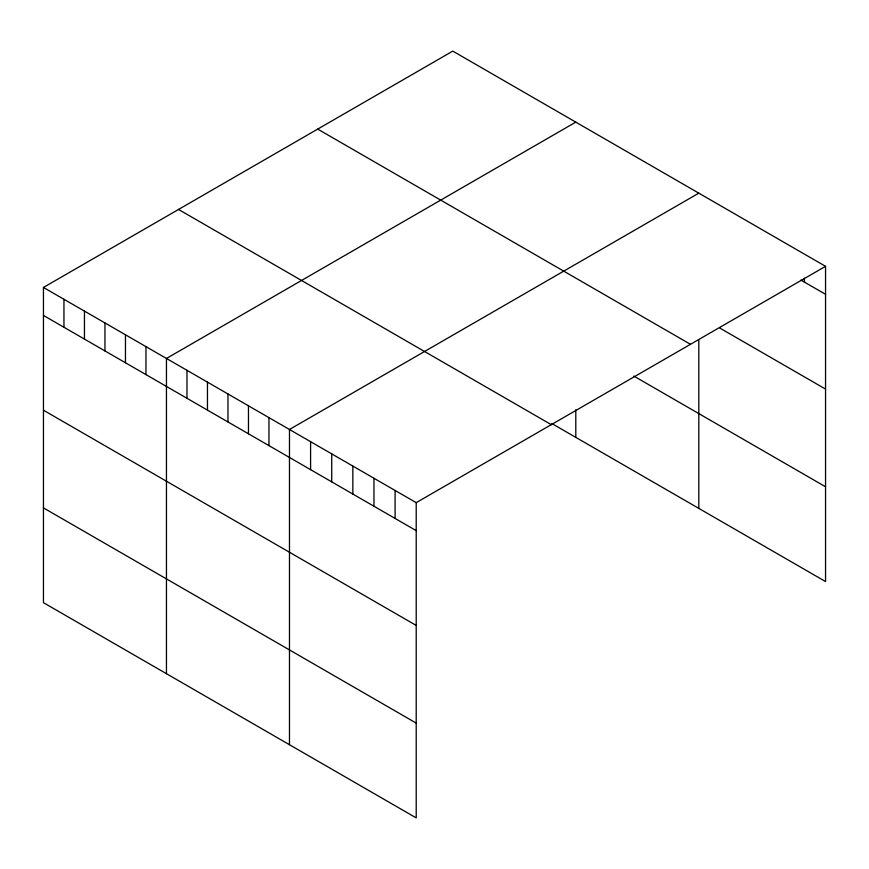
<?xml version="1.0" encoding="UTF-8"?>
<svg xmlns="http://www.w3.org/2000/svg" width="869" height="869" viewBox="0 0 869 869"><rect width="100%" height="100%" fill="white"/><g stroke="black" fill="none" stroke-linecap="round" stroke-linejoin="round"><path stroke-width="1.3" d="M825.55 266.327L416.208 502.651L416.208 817.892L43.45 602.673L43.45 287.443L452.792 51.108L825.55 266.327L825.55 581.557L551.88 423.561M575.799 122.127L166.457 358.462L166.457 673.692M698.806 193.157L289.475 429.482L289.475 744.711M800.903 280.079L825.55 294.309M719.934 328.124L825.55 389.095M317.706 129.101L690.464 344.309M633.892 376.114L825.55 486.77M178.536 209.451L551.294 424.669M43.45 287.443L416.208 502.651M43.45 315.425L416.208 530.633M43.45 410.211L416.208 625.43M43.45 507.887L416.208 723.095M804.422 278.113L804.422 282.11M698.806 340.344L698.806 508.387M575.799 409.723L575.799 437.368M395.091 490.453L395.091 518.435M373.963 478.265L373.963 506.247M352.847 466.066L352.847 494.048M331.719 453.868L331.719 481.85M310.591 441.68L310.591 469.662M268.966 417.641L268.966 445.623M248.469 405.812L248.469 433.783M227.971 393.972L227.971 421.954M207.463 382.132L207.463 410.114M186.965 370.292L186.965 398.274M145.959 346.622L145.959 374.604M125.462 334.782L125.462 362.764M104.953 322.953L104.953 350.935M84.456 311.113L84.456 339.095M63.948 299.273L63.948 327.255"/></g></svg>
